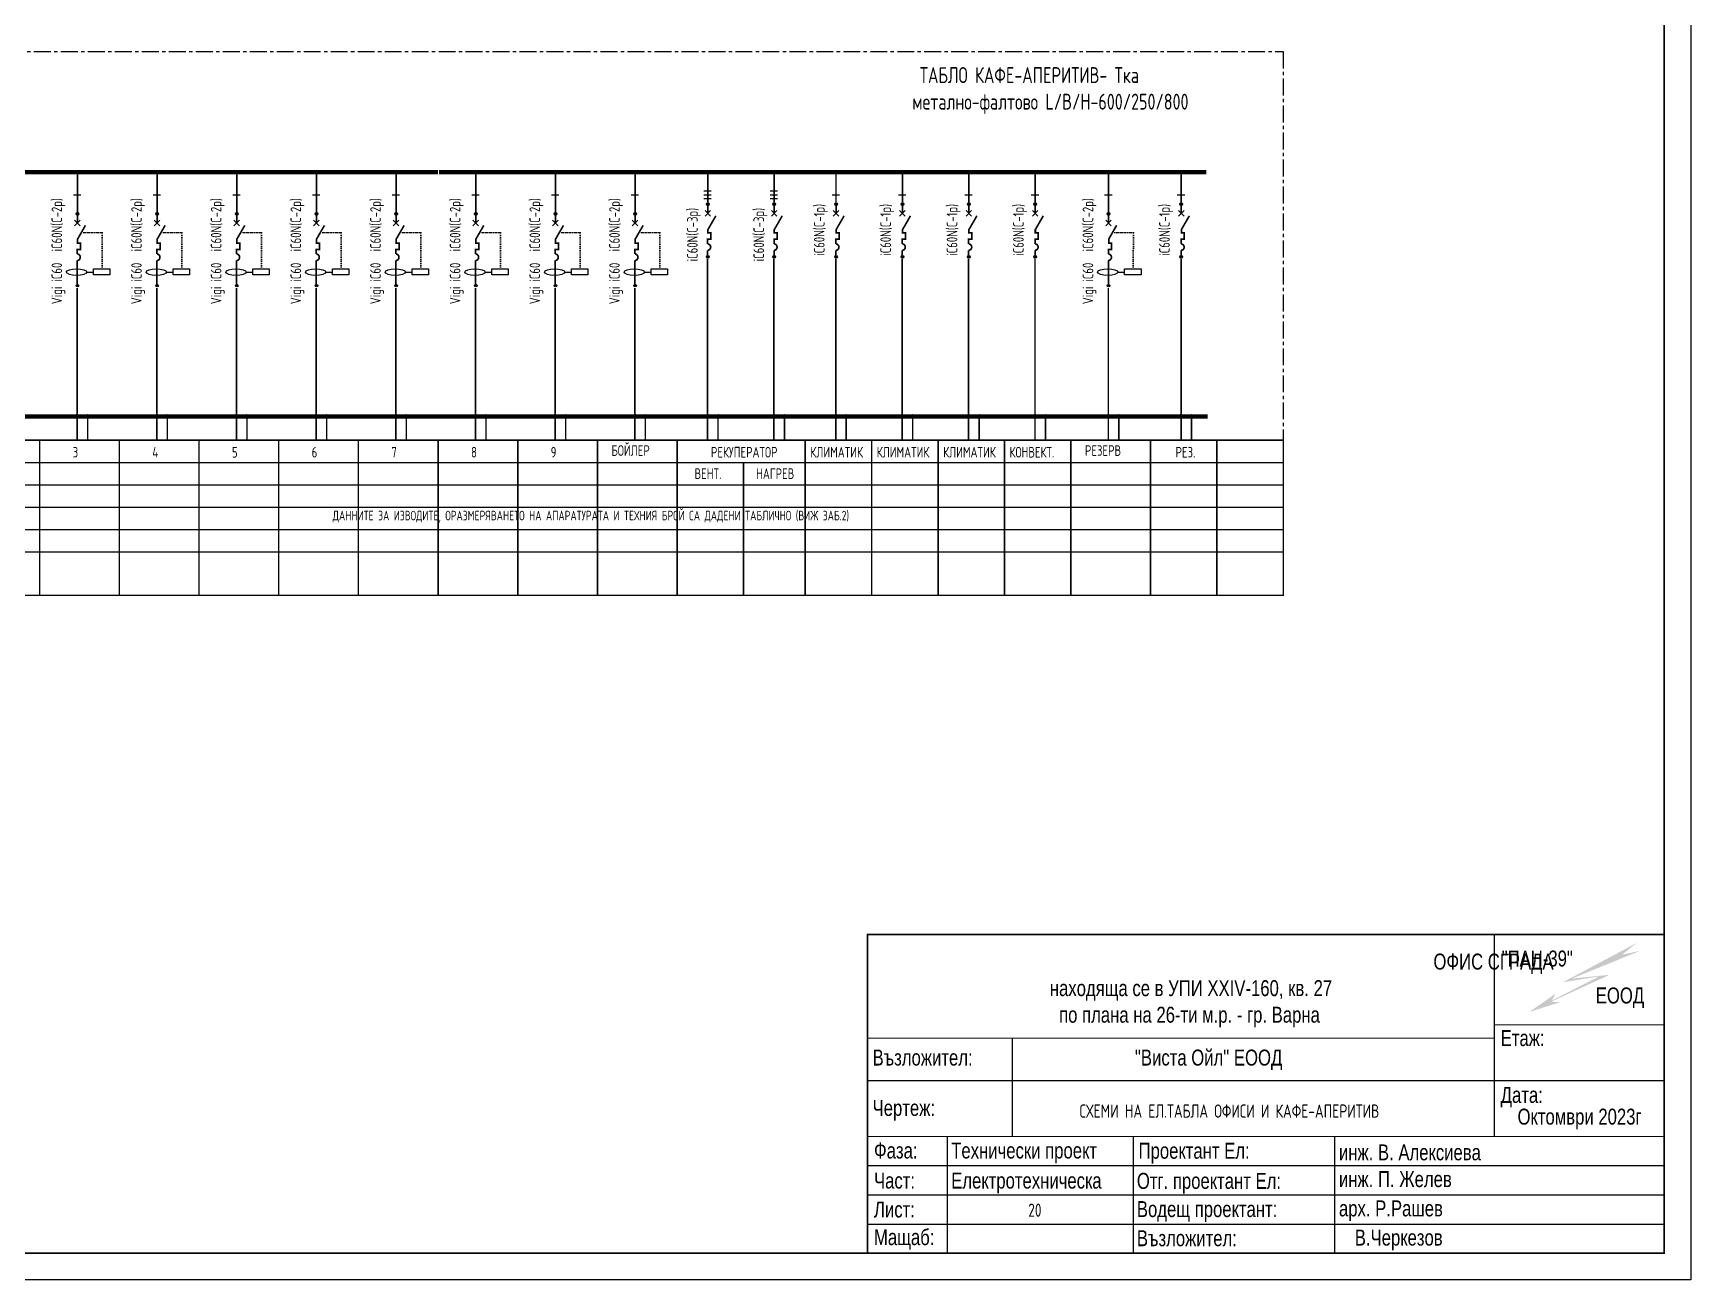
# Model space of a CAD drawing. Extents: x 25325 to 182345, y 3956 to 147305.
# Drawn here: x 29376 to 32497, y 8089 to 10436 of the extents above; entities that cross this region are included whole.
import ezdxf

# ---------------------------------------------------------------- set-up
doc = ezdxf.new("R2010")
doc.units = 0
doc.header["$MEASUREMENT"] = 0
doc.header["$PDMODE"] = 32
doc.header["$PDSIZE"] = 5
for name, pattern in [('ACAD_ISO07W100', [3.5, 0.5, -3]), ('CENTER', [50.8, 31.75, -6.35, 6.35, -6.35]), ('DASHED', [0.75, 0.5, -0.25]), ('HIDDENX2', [19.05, 12.7, -6.35])]:
    doc.linetypes.add(name, pattern=pattern)
doc.layers.get('0').update_dxf_attribs({"linetype": 'CONTINUOUS'})
doc.layers.add('CAT6A UNDERGROUND PORTS ROUTING', color=1, linetype='CONTINUOUS')
doc.layers.add('ELSH', color=111, linetype='CONTINUOUS')
doc.styles.add('ARIAL', font='arial.ttf', dxfattribs={"width": 0.75})
doc.styles.get("Standard").update_dxf_attribs({"font": 'simplex.shx', "width": 0.7, "height": 10})

# ---------------------------------------------------------------- blocks, each defined once
blk = doc.blocks.new('A2_M100')
at = {"ltscale": 30}
blk.add_lwpolyline([(0, 4200), (5940.6, 4200), (5940.6, 0), (0, 0)], close=True, dxfattribs=at)
at = {"const_width": 3}
blk.add_lwpolyline([(5890.6, 4150), (200, 4150), (200, 50), (5890.6, 50)], close=True, dxfattribs=at)
blk = doc.blocks.new('AS_VO_EL_LOGO')
for points in [[(-52.2, 584), (-191, 510.1), (-45.8, 569.2), (-79.2, 562.1)], [(-120, 522.6), (-238.9, 461.7), (-103.9, 523.8)], [(-190, 510.3), (-178, 516.7), (-103.9, 524.1), (-190.3, 510.3)], [(-253.9, 454.3), (-205.1, 488.3), (-212.8, 473.5), (-195.5, 472.9)]]:
    blk.add_hatch(color=256).paths.add_polyline_path(points)
for p, q in [((-320, 600), (-320, 220)), ((-1227.8, 404.5), (-1227.8, 220.8)), ((-1350, 220), (-1350, 0)), ((-1000, 220), (-1000, 0)), ((-620.6, 0), (-620.6, 220.1)), ((-1500, 165), (0, 165)), ((-1500, 110), (0, 110)), ((-1500, 55), (0, 55))]:
    blk.add_line(p, q)
at = {"const_width": 3}
blk.add_lwpolyline([(0, 600), (-1500, 600), (-1500, 0), (0, 0)], close=True, dxfattribs=at)
at = {"const_width": 2.1, "flags": 128}
for points in [[(-320, 405), (-1500, 405)], [(-320, 430), (1, 430)], [(-1500, 325), (0, 325)], [(0, 220), (-1500, 220)]]:
    blk.add_lwpolyline(points, dxfattribs=at)
at = {"char_height": 30, "attachment_point": 1, "style": 'ARIAL'}
for s, insert in [('{\\fArial|b0|i0|c204|p34;^I^I^I^I^I              ОФИС СГРАДА\\Pнаходяща се в УПИ }XXIV-160, {\\fArial|b0|i0|c204|p34;кв. 27\\P  по плана на 26-ти м.р. - гр. Варна}', (-1156.9, 564.1)), ('\\fArial|b0|i0|c204|p34;"ПАН-39" ', (-306.1, 569.8)), ('\\fArial|b0|i0|c204|p34;ЕООД', (-129, 500.3)), ('Етаж:', (-308, 420.1)), ('Възложител:', (-1490.6, 383.4)), ('{\\fArial|b0|i0|c204|p34;"Виста Ойл" ЕООД}', (-996.6, 383.4)), ('Дата:', (-308, 313.1)), ('Чертеж:', (-1490.6, 288.6)), ('{\\fArial|b0|i0|c204|p34;Октомври 2023г}', (-276.3, 272.2)), ('Фаза:', (-1488, 208.4)), ('{\\fArial|b0|i0|c204|p34;Технически проект}', (-1342.6, 208.4)), ('{\\fArial|b0|i0|c204|p34;Проектант Ел:}', (-989.8, 208)), ('{\\fArial|b0|i0|c204|p34;инж. В.} {\\fArial|b0|i0|c204|p34;Алексиева}', (-612.5, 205)), ('Част:', (-1488, 151.8)), ('{\\fArial|b0|i0|c204|p34;Електротехническа}', (-1342.6, 151.8)), ('Отг. проектант Ел:', (-993, 151.3)), ('{\\fArial|b0|i0|c204|p34;инж. П. Желев}', (-612.5, 154.6)), ('Лист:', (-1488, 97.4)), ('Водещ проектант:', (-993, 98.2)), ('{\\fArial|b0|i0|c204|p34;арх. Р.Рашев}', (-612.5, 99.5)), ('Мащаб:', (-1488, 45.3)), ('Възложител:', (-993, 43.3)), ('{\\fArial|b0|i0|c204|p34;В.Черкезов}', (-582.7, 44.5))]:
    blk.add_mtext(s, dxfattribs=dict(at, insert=insert))

msp = doc.modelspace()

# ---------------------------------------------------------------- linework, layer by layer
at = {"layer": 'CAT6A UNDERGROUND PORTS ROUTING'}
for p, q in [((30641.22, 10101.98), (30651.61, 10091.59)), ((30641.22, 10091.59), (30651.61, 10101.98)), ((30766.22, 10101.98), (30776.61, 10091.59)), ((30766.22, 10091.59), (30776.61, 10101.98)), ((30882.68, 10101.98), (30893.08, 10091.59)), ((30882.68, 10091.59), (30893.08, 10101.98)), ((31007.68, 10101.98), (31018.08, 10091.59)), ((31007.68, 10091.59), (31018.08, 10101.98)), ((31132.68, 10101.98), (31143.08, 10091.59)), ((31132.68, 10091.59), (31143.08, 10101.98)), ((31257.68, 10101.98), (31268.08, 10091.59)), ((31257.68, 10091.59), (31268.08, 10101.98)), ((31532.68, 10101.98), (31543.08, 10091.59)), ((31532.68, 10091.59), (31543.08, 10101.98))]:
    msp.add_line(p, q, dxfattribs=at)
at = {"layer": 'CAT6A UNDERGROUND PORTS ROUTING', "const_width": 3.15}
for points in [[(30646.41, 10111.73), (30646.41, 10096.78)], [(30771.41, 10111.73), (30771.41, 10096.78)], [(30887.88, 10111.73), (30887.88, 10096.78)], [(31012.88, 10111.73), (31012.88, 10096.78)], [(31137.88, 10111.73), (31137.88, 10096.78)], [(31262.88, 10111.73), (31262.88, 10096.78)], [(31537.88, 10111.73), (31537.88, 10096.78)]]:
    msp.add_lwpolyline(points, dxfattribs=at)
for points in [[(30661.63, 10092.18), (30646.69, 10066.26), (30646.69, 10060.06), (30652.05, 10060.06), (30652.05, 10048.06), (30646.13, 10048.06), (30646.13, 10039.34, -0.9529545), (30646.13, 10027.23), (30646.13, 10017.82)], [(30786.63, 10092.18), (30771.69, 10066.26), (30771.69, 10060.06), (30777.05, 10060.06), (30777.05, 10048.06), (30771.13, 10048.06), (30771.13, 10039.34, -0.9529545), (30771.13, 10027.23), (30771.13, 10017.82)], [(30903.1, 10092.18), (30888.16, 10066.26), (30888.16, 10060.06), (30893.52, 10060.06), (30893.52, 10048.06), (30887.6, 10048.06), (30887.6, 10039.34, -0.9529545), (30887.6, 10027.23), (30887.6, 10017.82)], [(31028.1, 10092.18), (31013.16, 10066.26), (31013.16, 10060.06), (31018.52, 10060.06), (31018.52, 10048.06), (31012.6, 10048.06), (31012.6, 10039.34, -0.9529545), (31012.6, 10027.23), (31012.6, 10017.82)], [(31153.1, 10092.18), (31138.16, 10066.26), (31138.16, 10060.06), (31143.52, 10060.06), (31143.52, 10048.06), (31137.6, 10048.06), (31137.6, 10039.34, -0.9529545), (31137.6, 10027.23), (31137.6, 10017.82)], [(31278.1, 10092.18), (31263.16, 10066.26), (31263.16, 10060.06), (31268.52, 10060.06), (31268.52, 10048.06), (31262.6, 10048.06), (31262.6, 10039.34, -0.9529545), (31262.6, 10027.23), (31262.6, 10017.82)], [(31553.1, 10092.18), (31538.16, 10066.26), (31538.16, 10060.06), (31543.52, 10060.06), (31543.52, 10048.06), (31537.6, 10048.06), (31537.6, 10039.34, -0.9529545), (31537.6, 10027.23), (31537.6, 10017.82)]]:
    msp.add_lwpolyline(points, format="xyb", dxfattribs=at)
at = {"layer": 'CAT6A UNDERGROUND PORTS ROUTING'}
for p in [(30646.41, 10114.09), (30771.41, 10114.09), (30887.88, 10114.09), (31012.88, 10114.09), (31137.88, 10114.09), (31262.88, 10114.09), (31537.88, 10114.09), (30646.41, 10015.21), (30771.41, 10015.21), (30887.88, 10015.21), (31012.88, 10015.21), (31137.88, 10015.21), (31262.88, 10015.21), (31537.88, 10015.21)]:
    msp.add_point(p, dxfattribs=at)
at = {"layer": 'ELSH'}
for p, q in [((29452.15, 10132.03), (29466.15, 10132.03)), ((29602.15, 10132.03), (29616.15, 10132.03)), ((29752.15, 10132.03), (29766.15, 10132.03)), ((29902.15, 10132.03), (29916.15, 10132.03)), ((30052.15, 10132.03), (30066.15, 10132.03)), ((30202.15, 10132.03), (30216.15, 10132.03)), ((30352.15, 10132.03), (30366.15, 10132.03)), ((30502.15, 10132.03), (30516.15, 10132.03)), ((30639.02, 10139.03), (30653.02, 10139.03)), ((30639.02, 10132.03), (30653.02, 10132.03)), ((30639.02, 10125.03), (30653.02, 10125.03)), ((30764.02, 10139.03), (30778.02, 10139.03)), ((30764.02, 10132.03), (30778.02, 10132.03)), ((30764.02, 10125.03), (30778.02, 10125.03)), ((30880.49, 10132.03), (30894.49, 10132.03)), ((31005.49, 10132.03), (31019.49, 10132.03)), ((31130.49, 10132.03), (31144.49, 10132.03)), ((31255.49, 10132.03), (31269.49, 10132.03)), ((31393.61, 10132.03), (31407.61, 10132.03)), ((31530.49, 10132.03), (31544.49, 10132.03)), ((29454.35, 10084.05), (29464.74, 10073.66)), ((29454.35, 10073.66), (29464.74, 10084.05)), ((29604.35, 10084.05), (29614.74, 10073.66)), ((29604.35, 10073.66), (29614.74, 10084.05)), ((29754.35, 10084.05), (29764.74, 10073.66)), ((29754.35, 10073.66), (29764.74, 10084.05)), ((29904.35, 10084.05), (29914.74, 10073.66)), ((29904.35, 10073.66), (29914.74, 10084.05)), ((30054.35, 10084.05), (30064.74, 10073.66)), ((30054.35, 10073.66), (30064.74, 10084.05)), ((30204.35, 10084.05), (30214.74, 10073.66)), ((30204.35, 10073.66), (30214.74, 10084.05)), ((30354.35, 10084.05), (30364.74, 10073.66)), ((30354.35, 10073.66), (30364.74, 10084.05)), ((30504.35, 10084.05), (30514.74, 10073.66)), ((30504.35, 10073.66), (30514.74, 10084.05)), ((31395.81, 10084.05), (31406.21, 10073.66)), ((31395.81, 10073.66), (31406.21, 10084.05)), ((26888.57, 9627.84), (30138.57, 9627.84)), ((30138.57, 9627.84), (31730.04, 9627.84)), ((26888.57, 9585.84), (30138.57, 9585.84)), ((30138.57, 9585.84), (31730.04, 9585.84)), ((26888.57, 9543.84), (30138.57, 9543.84)), ((30138.57, 9543.84), (31730.04, 9543.84)), ((26888.57, 9501.84), (30138.57, 9501.84)), ((30138.57, 9501.84), (31730.04, 9501.84)), ((26888.57, 9459.84), (30138.57, 9459.84)), ((30138.57, 9459.84), (31730.04, 9459.84))]:
    msp.add_line(p, q, dxfattribs=at)
at = {"layer": 'ELSH', "linetype": 'CENTER'}
msp.add_lwpolyline([(30138.57, 9669.84), (26888.57, 9669.84), (26888.57, 10401.33), (31730.04, 10401.33), (31730.04, 9669.84), (30138.57, 9669.84)], dxfattribs=at)
at = {"layer": 'ELSH'}
for points, const_width in [([(30138.57, 10174.43), (29087.06, 10174.43)], 8), ([(31585.18, 10174.43), (30140.35, 10174.43)], 8), ([(29459.54, 10096.78), (29459.54, 10171.09)], 3), ([(29609.54, 10096.78), (29609.54, 10171.09)], 3), ([(29759.54, 10096.78), (29759.54, 10171.09)], 3), ([(29909.54, 10096.78), (29909.54, 10171.09)], 3), ([(30059.54, 10096.78), (30059.54, 10171.09)], 3), ([(30209.54, 10096.78), (30209.54, 10171.09)], 3), ([(30359.54, 10096.78), (30359.54, 10171.09)], 3), ([(30509.54, 10096.78), (30509.54, 10171.09)], 3), ([(30646.41, 10116.74), (30646.41, 10171.09)], 3), ([(30771.41, 10116.74), (30771.41, 10171.09)], 3), ([(30887.88, 10116.74), (30887.88, 10171.09)], 3), ([(31012.88, 10116.74), (31012.88, 10171.09)], 3), ([(31137.88, 10116.74), (31137.88, 10171.09)], 3), ([(31262.88, 10116.74), (31262.88, 10171.09)], 3), ([(31401.01, 10096.78), (31401.01, 10171.09)], 3), ([(31537.88, 10116.74), (31537.88, 10171.09)], 3), ([(29459.54, 10093.8), (29459.54, 10078.85)], 3.15), ([(29609.54, 10093.8), (29609.54, 10078.85)], 3.15), ([(29759.54, 10093.8), (29759.54, 10078.85)], 3.15), ([(29909.54, 10093.8), (29909.54, 10078.85)], 3.15), ([(30059.54, 10093.8), (30059.54, 10078.85)], 3.15), ([(30209.54, 10093.8), (30209.54, 10078.85)], 3.15), ([(30359.54, 10093.8), (30359.54, 10078.85)], 3.15), ([(30509.54, 10093.8), (30509.54, 10078.85)], 3.15), ([(31401.01, 10093.8), (31401.01, 10078.85)], 3.15), ([(30646.05, 10011.74), (30646.05, 9669.84)], 3), ([(30771.05, 10011.74), (30771.05, 9669.84)], 3), ([(30887.51, 10011.74), (30887.51, 9669.84)], 3), ([(31012.51, 10011.74), (31012.51, 9669.84)], 3), ([(31137.51, 10011.74), (31137.51, 9669.84)], 3), ([(31262.51, 10011.74), (31262.51, 9669.84)], 3), ([(31537.51, 10011.74), (31537.51, 9669.84)], 3), ([(29459.15, 9956.14), (29459.15, 9669.84)], 3), ([(29609.15, 9956.14), (29609.15, 9669.84)], 3), ([(29759.15, 9956.14), (29759.15, 9669.84)], 3), ([(29909.15, 9956.14), (29909.15, 9669.84)], 3), ([(30059.15, 9956.14), (30059.15, 9669.84)], 3), ([(30209.15, 9956.14), (30209.15, 9669.84)], 3), ([(30359.15, 9956.14), (30359.15, 9669.84)], 3), ([(30509.15, 9956.14), (30509.15, 9669.84)], 3), ([(31400.62, 9956.14), (31400.62, 9669.84)], 3), ([(30138.57, 9377.84), (26888.57, 9377.84), (26888.57, 9669.84), (30138.57, 9669.84)], 3), ([(29388.57, 9669.84), (29388.57, 9377.84)], 3), ([(29538.57, 9669.84), (29538.57, 9377.84)], 3), ([(29688.57, 9669.84), (29688.57, 9377.84)], 3), ([(29838.57, 9669.84), (29838.57, 9377.84)], 3), ([(29988.57, 9669.84), (29988.57, 9377.84)], 3), ([(30138.57, 9669.84), (31730.04, 9669.84), (31730.04, 9377.84), (30138.57, 9377.84)], 3), ([(30138.57, 9669.84), (30138.57, 9377.84)], 3), ([(30138.57, 9669.84), (30138.57, 9377.84)], 3), ([(30288.57, 9669.84), (30288.57, 9377.84)], 3), ([(30288.57, 9669.84), (30288.57, 9377.84)], 3), ([(30438.57, 9669.84), (30438.57, 9377.84)], 3), ([(30588.57, 9669.84), (30588.57, 9377.84)], 3), ([(30830.04, 9669.84), (30830.04, 9377.84)], 3), ([(30955.04, 9669.84), (30955.04, 9377.84)], 3), ([(31080.04, 9669.84), (31080.04, 9377.84)], 3), ([(31205.04, 9669.84), (31205.04, 9377.84)], 3), ([(31330.04, 9669.84), (31330.04, 9377.84)], 3), ([(31480.04, 9669.84), (31480.04, 9377.84)], 3), ([(31605.04, 9669.84), (31605.04, 9377.84)], 3), ([(30713.57, 9627.84), (30713.57, 9377.84)], 3)]:
    msp.add_lwpolyline(points, dxfattribs=dict(at, const_width=const_width))
at = {"layer": 'ELSH', "const_width": 3.15}
for points in [[(29474.76, 10074.25), (29459.82, 10048.33), (29459.82, 10040.98), (29465.18, 10040.98), (29465.18, 10028.98), (29459.26, 10028.98), (29459.26, 10020.26, -0.9529545), (29459.26, 10008.14), (29459.26, 9963.45)], [(29624.76, 10074.25), (29609.82, 10048.33), (29609.82, 10040.98), (29615.18, 10040.98), (29615.18, 10028.98), (29609.26, 10028.98), (29609.26, 10020.26, -0.9529545), (29609.26, 10008.14), (29609.26, 9963.45)], [(29774.76, 10074.25), (29759.82, 10048.33), (29759.82, 10040.98), (29765.18, 10040.98), (29765.18, 10028.98), (29759.26, 10028.98), (29759.26, 10020.26, -0.9529545), (29759.26, 10008.14), (29759.26, 9963.45)], [(29924.76, 10074.25), (29909.82, 10048.33), (29909.82, 10040.98), (29915.18, 10040.98), (29915.18, 10028.98), (29909.26, 10028.98), (29909.26, 10020.26, -0.9529545), (29909.26, 10008.14), (29909.26, 9963.45)], [(30074.76, 10074.25), (30059.82, 10048.33), (30059.82, 10040.98), (30065.18, 10040.98), (30065.18, 10028.98), (30059.26, 10028.98), (30059.26, 10020.26, -0.9529545), (30059.26, 10008.14), (30059.26, 9963.45)], [(30224.76, 10074.25), (30209.82, 10048.33), (30209.82, 10040.98), (30215.18, 10040.98), (30215.18, 10028.98), (30209.26, 10028.98), (30209.26, 10020.26, -0.9529545), (30209.26, 10008.14), (30209.26, 9963.45)], [(30374.76, 10074.25), (30359.82, 10048.33), (30359.82, 10040.98), (30365.18, 10040.98), (30365.18, 10028.98), (30359.26, 10028.98), (30359.26, 10020.26, -0.9529545), (30359.26, 10008.14), (30359.26, 9963.45)], [(30524.76, 10074.25), (30509.82, 10048.33), (30509.82, 10040.98), (30515.18, 10040.98), (30515.18, 10028.98), (30509.26, 10028.98), (30509.26, 10020.26, -0.9529545), (30509.26, 10008.14), (30509.26, 9963.45)], [(31416.23, 10074.25), (31401.29, 10048.33), (31401.29, 10040.98), (31406.64, 10040.98), (31406.64, 10028.98), (31400.72, 10028.98), (31400.72, 10020.26, -0.9529545), (31400.72, 10008.14), (31400.72, 9963.45)]]:
    msp.add_lwpolyline(points, format="xyb", dxfattribs=at)
at = {"layer": 'ELSH', "linetype": 'ACAD_ISO07W100'}
for points in [[(29505.97, 9992.64), (29506.4, 10061.12), (29467.77, 10061.12)], [(29655.97, 9992.64), (29656.4, 10061.12), (29617.77, 10061.12)], [(29805.97, 9992.64), (29806.4, 10061.12), (29767.77, 10061.12)], [(29955.97, 9992.64), (29956.4, 10061.12), (29917.77, 10061.12)], [(30105.97, 9992.64), (30106.4, 10061.12), (30067.77, 10061.12)], [(30255.97, 9992.64), (30256.4, 10061.12), (30217.77, 10061.12)], [(30405.97, 9992.64), (30406.4, 10061.12), (30367.77, 10061.12)], [(30555.97, 9992.64), (30556.4, 10061.12), (30517.77, 10061.12)], [(31447.44, 9992.64), (31447.87, 10061.12), (31409.24, 10061.12)]]:
    msp.add_lwpolyline(points, dxfattribs=at)
at = {"layer": 'ELSH', "elevation": 9708.4}
for points in [[(29489.82, 9992.64), (29520.78, 9992.64), (29520.78, 9980.91), (29489.82, 9980.91)], [(29639.82, 9992.64), (29670.78, 9992.64), (29670.78, 9980.91), (29639.82, 9980.91)], [(29789.82, 9992.64), (29820.78, 9992.64), (29820.78, 9980.91), (29789.82, 9980.91)], [(29939.82, 9992.64), (29970.78, 9992.64), (29970.78, 9980.91), (29939.82, 9980.91)], [(30089.82, 9992.64), (30120.78, 9992.64), (30120.78, 9980.91), (30089.82, 9980.91)], [(30239.82, 9992.64), (30270.78, 9992.64), (30270.78, 9980.91), (30239.82, 9980.91)], [(30389.82, 9992.64), (30420.78, 9992.64), (30420.78, 9980.91), (30389.82, 9980.91)], [(30539.82, 9992.64), (30570.78, 9992.64), (30570.78, 9980.91), (30539.82, 9980.91)], [(31431.29, 9992.64), (31462.24, 9992.64), (31462.24, 9980.91), (31431.29, 9980.91)]]:
    msp.add_lwpolyline(points, close=True, dxfattribs=at)
at = {"layer": 'ELSH'}
for points in [[(29477.34, 9986.22), (29489.82, 9986.22)], [(29627.34, 9986.22), (29639.82, 9986.22)], [(29777.34, 9986.22), (29789.82, 9986.22)], [(29927.34, 9986.22), (29939.82, 9986.22)], [(30077.34, 9986.22), (30089.82, 9986.22)], [(30227.34, 9986.22), (30239.82, 9986.22)], [(30377.34, 9986.22), (30389.82, 9986.22)], [(30527.34, 9986.22), (30539.82, 9986.22)], [(31418.81, 9986.22), (31431.29, 9986.22)]]:
    msp.add_lwpolyline(points, dxfattribs=at)
at = {"layer": 'ELSH', "linetype": 'HIDDENX2', "const_width": 8}
msp.add_lwpolyline([(31587.52, 9714.59), (26992.31, 9714.59)], dxfattribs=at)
at = {"layer": 'ELSH', "linetype": 'DASHED', "const_width": 3}
for points in [[(29478.87, 9712.79), (29478.87, 9669.84)], [(29628.87, 9712.79), (29628.87, 9669.84)], [(29778.87, 9712.79), (29778.87, 9669.84)], [(29928.87, 9712.79), (29928.87, 9669.84)], [(30078.87, 9712.79), (30078.87, 9669.84)], [(30228.87, 9712.79), (30228.87, 9669.84)], [(30378.87, 9712.79), (30378.87, 9669.84)], [(30528.87, 9712.79), (30528.87, 9669.84)], [(30665.74, 9712.79), (30665.74, 9669.84)], [(30790.74, 9712.79), (30790.74, 9669.84)], [(30907.21, 9712.79), (30907.21, 9669.84)], [(31032.21, 9712.79), (31032.21, 9669.84)], [(31157.21, 9712.79), (31157.21, 9669.84)], [(31282.21, 9712.79), (31282.21, 9669.84)], [(31420.34, 9712.79), (31420.34, 9669.84)], [(31557.21, 9712.79), (31557.21, 9669.84)]]:
    msp.add_lwpolyline(points, dxfattribs=at)
at = {"layer": 'ELSH'}
for centre in [(29459.24, 10173.92), (29609.24, 10173.92), (29759.24, 10173.92), (29909.24, 10173.92), (30059.24, 10173.92), (30209.24, 10173.92), (30359.24, 10173.92), (30509.24, 10173.92), (30646.24, 10173.92), (30771.24, 10173.92), (30887.7, 10173.92), (31012.7, 10173.92), (31137.7, 10173.92), (31262.7, 10173.92), (31400.71, 10173.92), (31537.7, 10173.92), (29478.86, 9715.23), (29628.86, 9715.23), (29778.86, 9715.23), (29928.86, 9715.23), (30078.86, 9715.23), (30228.86, 9715.23), (30378.86, 9715.23), (30528.86, 9715.23), (30665.73, 9715.23), (30790.73, 9715.23), (30907.19, 9715.23), (31032.19, 9715.23), (31157.19, 9715.23), (31282.19, 9715.23), (31420.32, 9715.23), (31557.19, 9715.23)]:
    msp.add_circle(centre, 3, dxfattribs=at)
for centre in [(29458.03, 9986.38), (29608.03, 9986.38), (29758.03, 9986.38), (29908.03, 9986.38), (30058.03, 9986.38), (30208.03, 9986.38), (30358.03, 9986.38), (30508.03, 9986.38), (31399.5, 9986.38)]:
    msp.add_ellipse(centre, major_axis=(19.31, 0), ratio=0.3219263, dxfattribs=at)
for p in [(29459.54, 10096.16), (29609.54, 10096.16), (29759.54, 10096.16), (29909.54, 10096.16), (30059.54, 10096.16), (30209.54, 10096.16), (30359.54, 10096.16), (30509.54, 10096.16), (31401.01, 10096.16), (29459.54, 9960.84), (29609.54, 9960.84), (29759.54, 9960.84), (29909.54, 9960.84), (30059.54, 9960.84), (30209.54, 9960.84), (30359.54, 9960.84), (30509.54, 9960.84), (31401.01, 9960.84)]:
    msp.add_point(p, dxfattribs=at)

# ---------------------------------------------------------------- block references
for name, p in [('A2_M100', (26556.75, 8089.32)), ('AS_VO_EL_LOGO', (32447.37, 8139.32))]:
    msp.add_blockref(name, p, dxfattribs=at)

# ---------------------------------------------------------------- texts
at = {"layer": 'ELSH', "attachment_point": 1}
for s, insert, char_height in [('\\A1;{\\Fsimplex|c204; ТАБЛО КАФЕ-АПЕРИТИВ}- {\\Fsimplex|c204;Тка\\Pметално}-{\\Fsimplex|c204;фалтово }L/B/H-600/250/{\\Fsimplex|c204;8}00 ', (31031.6, 10372.09), 30), ('{\\Fsimplex|c204;3}', (29450.68, 9657.26), 20), ('{\\Fsimplex|c204;4}', (29600.68, 9657.26), 20), ('{\\Fsimplex|c204;5}', (29750.68, 9657.26), 20), ('{\\Fsimplex|c204;6}', (29900.68, 9657.26), 20), ('{\\Fsimplex|c204;7}', (30050.68, 9657.26), 20), ('{\\Fsimplex|c204;8}', (30200.68, 9657.26), 20), ('{\\Fsimplex|c204;9}', (30350.68, 9657.26), 20), ('{\\Fsimplex|c204;БОЙЛЕР}', (30465.1, 9660.39), 20), ('{\\Fsimplex|c204;РЕКУПЕРАТОР}', (30652.38, 9657.26), 20), ('{\\Fsimplex|c204;КЛИМАТИК}', (30839.62, 9657.26), 20), ('{\\Fsimplex|c204;КЛИМАТИК}', (30964.62, 9657.26), 20), ('{\\Fsimplex|c204;КЛИМАТИК}', (31089.62, 9657.26), 20), ('{\\Fsimplex|c204;КОНВЕКТ.}', (31214.62, 9657.26), 20), ('{\\Fsimplex|c204;РЕЗЕРВ}', (31356.57, 9660.39), 20), ('{\\Fsimplex|c204;РЕЗ.}', (31527.11, 9657.26), 20), ('{\\Fsimplex|c204;ВЕНТ}.', (30621.57, 9616.82), 20), ('{\\Fsimplex|c204;НАГРЕВ}', (30737.28, 9616.82), 20), ('ДАННИТЕ ЗА ИЗВОДИТЕ, ОРАЗМЕРЯВАНЕТО НА АПАРАТУРАТА И ТЕХНИЯ БРОЙ СА ДАДЕНИ ТАБЛИЧНО (ВИЖ ЗАБ.2)', (29940.21, 9536.94), 18)]:
    msp.add_mtext(s, dxfattribs=dict(at, insert=insert, char_height=char_height))
at = {"layer": 'ELSH', "ltscale": 30, "char_height": 20, "attachment_point": 1, "rotation": 90}
for s, insert in [('iC60N(C-2p)', (29410.77, 10025.18, -9708.4)), ('iC60N(C-2p)', (29560.77, 10025.18, -9708.4)), ('iC60N(C-2p)', (29710.77, 10025.18, -9708.4)), ('iC60N(C-2p)', (29860.77, 10025.18, -9708.4)), ('iC60N(C-2p)', (30010.77, 10025.18, -9708.4)), ('iC60N(C-2p)', (30160.77, 10025.18, -9708.4)), ('iC60N(C-2p)', (30310.77, 10025.18, -9708.4)), ('iC60N(C-2p)', (30460.77, 10025.18, -9708.4)), ('iC60N(C-2p)', (31352.24, 10025.18, -9708.4)), ('Vigi iC60', (29410.77, 9925.83, -9708.4)), ('Vigi iC60', (29560.77, 9925.83, -9708.4)), ('Vigi iC60', (29710.77, 9925.83, -9708.4)), ('Vigi iC60', (29860.77, 9925.83, -9708.4)), ('Vigi iC60', (30010.77, 9925.83, -9708.4)), ('Vigi iC60', (30160.77, 9925.83, -9708.4)), ('Vigi iC60', (30310.77, 9925.83, -9708.4)), ('Vigi iC60', (30460.77, 9925.83, -9708.4)), ('Vigi iC60', (31352.24, 9925.83, -9708.4))]:
    msp.add_mtext(s, dxfattribs=dict(at, insert=insert))
at = {"layer": 'ELSH'}
for s, insert, char_height, attachment_point, rotation in [('iC60N(C-1p)', (30846.35, 10016.9), 20, 1, 90), ('iC60N(C-1p)', (30971.35, 10016.9), 20, 1, 90), ('iC60N(C-1p)', (31096.35, 10016.9), 20, 1, 90), ('iC60N(C-1p)', (31221.35, 10016.9), 20, 1, 90), ('iC60N(C-1p)', (31496.35, 10016.9), 20, 1, 90), ('iC60N(C-3p)', (30607.48, 10006.5), 20, 1, 90), ('iC60N(C-3p)', (30732.48, 10006.5), 20, 1, 90), ('{\\Fsimplex|c204;СХЕМИ НА ЕЛ}.{\\Fsimplex|c204;ТАБЛА ОФИСИ И КАФЕ-АПЕРИТИВ}', (31346.49, 8419.48), 25, 1, 0), ('{\\Fsimplex|c204;20}', (31262.34, 8233.03), 25, 2, 0)]:
    msp.add_mtext(s, dxfattribs=dict(at, insert=insert, char_height=char_height, attachment_point=attachment_point, rotation=rotation))

doc.saveas('drawing.dxf')
